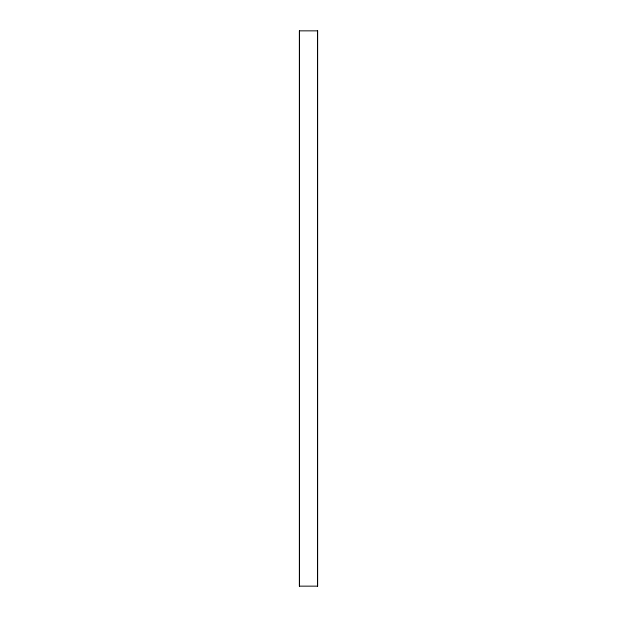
<?xml version="1.0" encoding="UTF-8"?>
<svg xmlns="http://www.w3.org/2000/svg" width="617" height="617" viewBox="0 0 617 617"><rect width="100%" height="100%" fill="white"/><g stroke="black" fill="none" stroke-linecap="round" stroke-linejoin="round"><path stroke-width="0.93" d="M317.493 30.85L317.493 586.15M299.507 30.85L299.507 586.15M317.639 30.85L299.361 30.85L299.361 586.15L317.639 586.15L317.639 30.85"/></g></svg>
